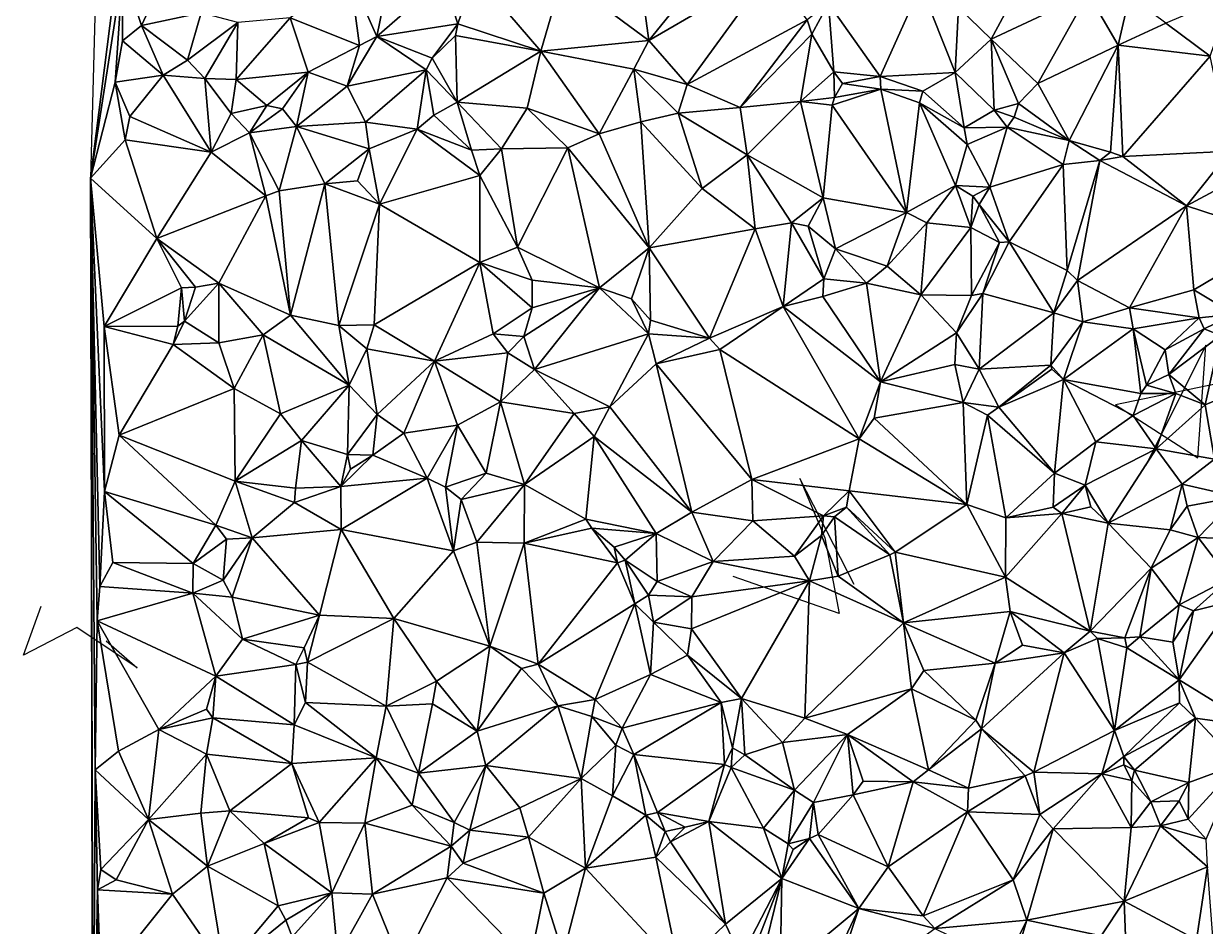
# Model space of a CAD drawing. Header units: metres. Extents: x -15.8 to 15.5, y -15 to 15.
# Drawn here: x -15.84 to -0.67, y -2.73 to 8.86 of the extents above; entities that cross this region are included whole.
import ezdxf

# ---------------------------------------------------------------- set-up
doc = ezdxf.new("R2010")
doc.units = ezdxf.units.M
doc.layers.add('CRACKS', color=1, linetype='Continuous')
doc.layers.add('STREET_MESH', color=7, linetype='Continuous')

msp = doc.modelspace()

# ---------------------------------------------------------------- linework, layer by layer
at = {"layer": 'CRACKS'}
for points in [[(-0.399, 4.256, 0.1), (-1.824, 3.961, 0.1), (-0.767, 3.283, 0.1), (-0.667, 4.731, 0.1), (-1.435, 3.184, 0.1)], [(-5.181, 1.655, 0.1), (-5.877, 3.015, 0.1), (-5.554, 2.253, 0.1), (-5.372, 1.284, 0.1), (-6.734, 1.758, 0.1)], [(-14.781, 0.934, 0.1), (-14.384, 0.587, 0.1), (-15.157, 1.104, 0.1), (-15.841, 0.75, 0.1), (-15.616, 1.377, 0.1)]]:
    msp.add_polyline3d(points, dxfattribs=at)
at = {"layer": 'STREET_MESH'}
for points in [[(-14.556, 10.249), (-14.824, 12.782), (-14.982, 6.874)], [(-14.568, 9.554), (-14.556, 10.249), (-14.982, 6.874)], [(-3.421, 8.66), (-2.605, 10.18), (-3.841, 9.065)], [(-2.177, 9.247), (-2.605, 10.18), (-3.421, 8.66)], [(-11.068, 9.869), (-11.649, 9.468), (-11.306, 8.693)], [(-10.455, 9.438), (-11.068, 9.869), (-11.306, 8.693)], [(-6.776, 9.926), (-7.897, 9.246), (-7.817, 8.641)], [(-6.251, 9.553), (-6.776, 9.926), (-7.817, 8.641)], [(-14.329, 8.834), (-13.923, 9.707), (-14.568, 9.554)], [(-14.329, 8.834), (-13.56, 8.998), (-13.923, 9.707)], [(-14.665, 8.106), (-14.568, 9.554), (-14.982, 6.874)], [(-14.665, 8.106), (-14.571, 8.638), (-14.568, 9.554)], [(-14.571, 8.638), (-14.329, 8.834), (-14.568, 9.554)], [(-12.419, 8.934), (-11.53, 8.578), (-11.649, 9.468)], [(-11.649, 9.468), (-11.53, 8.578), (-11.306, 8.693)], [(-10.269, 8.854), (-10.455, 9.438), (-11.306, 8.693)], [(-10.455, 9.438), (-10.269, 8.854), (-10.047, 9.493)], [(-10.047, 9.493), (-10.269, 8.854), (-9.2, 8.503)], [(-8.923, 9.464), (-10.047, 9.493), (-9.2, 8.503)], [(-8.923, 9.464), (-9.2, 8.503), (-7.817, 8.641)], [(-7.897, 9.246), (-8.923, 9.464), (-7.817, 8.641)], [(-7.323, 8.077), (-6.251, 9.553), (-7.817, 8.641)], [(-6.251, 9.553), (-7.323, 8.077), (-5.784, 8.906)], [(-4.322, 9.343), (-5.507, 9.118), (-4.847, 8.179)], [(-3.885, 8.231), (-4.322, 9.343), (-4.847, 8.179)], [(-4.322, 9.343), (-3.885, 8.231), (-3.841, 9.065)], [(-5.723, 8.721), (-5.507, 9.118), (-5.784, 8.906)], [(-5.507, 9.118), (-5.723, 8.721), (-5.44, 8.239)], [(-5.507, 9.118), (-5.44, 8.239), (-4.847, 8.179)], [(-2.177, 9.247), (-3.421, 8.66), (-2.82, 8.089)], [(-1.791, 8.58), (-2.177, 9.247), (-2.82, 8.089)], [(-1.647, 9.215), (-2.177, 9.247), (-1.791, 8.58)], [(-1.177, 8.863), (-1.647, 9.215), (-1.791, 8.58)], [(-0.345, 9.221), (-1.177, 8.863), (-0.61, 8.439)], [(-13.738, 8.388), (-13.56, 8.998), (-14.329, 8.834)], [(-13.092, 8.872), (-13.56, 8.998), (-13.738, 8.388)], [(-3.885, 8.231), (-3.421, 8.66), (-3.841, 9.065)], [(-14.329, 8.834), (-14.571, 8.638), (-14.049, 8.196)], [(-13.738, 8.388), (-14.329, 8.834), (-14.049, 8.196)], [(-13.515, 8.152), (-13.092, 8.872), (-13.738, 8.388)], [(-13.092, 8.872), (-13.515, 8.152), (-13.111, 8.142)], [(-12.419, 8.934), (-13.111, 8.142), (-12.188, 8.233)], [(-12.419, 8.934), (-13.092, 8.872), (-13.111, 8.142)], [(-11.53, 8.578), (-12.419, 8.934), (-12.188, 8.233)], [(-10.269, 8.854), (-11.306, 8.693), (-10.595, 8.415)], [(-10.296, 8.705), (-10.269, 8.854), (-10.595, 8.415)], [(-10.269, 8.854), (-10.296, 8.705), (-9.2, 8.503)], [(-7.323, 8.077), (-6.645, 7.78), (-5.784, 8.906)], [(-6.645, 7.78), (-5.723, 8.721), (-5.784, 8.906)], [(-1.177, 8.863), (-1.791, 8.58), (-0.61, 8.439)], [(-11.689, 8.056), (-10.674, 8.263), (-11.306, 8.693)], [(-11.53, 8.578), (-11.689, 8.056), (-11.306, 8.693)], [(-11.306, 8.693), (-10.674, 8.263), (-10.595, 8.415)], [(-10.275, 7.851), (-10.296, 8.705), (-10.595, 8.415)], [(-10.296, 8.705), (-10.275, 7.851), (-9.2, 8.503)], [(-5.723, 8.721), (-6.645, 7.78), (-5.868, 7.858)], [(-5.44, 8.239), (-5.723, 8.721), (-5.868, 7.858)], [(-3.885, 8.231), (-3.382, 7.746), (-3.421, 8.66)], [(-3.421, 8.66), (-3.071, 7.832), (-2.82, 8.089)], [(-3.382, 7.746), (-3.071, 7.832), (-3.421, 8.66)], [(-14.571, 8.638), (-14.665, 8.106), (-14.049, 8.196)], [(-11.689, 8.056), (-11.53, 8.578), (-12.188, 8.233)], [(-10.275, 7.851), (-9.379, 7.774), (-9.2, 8.503)], [(-9.379, 7.774), (-8.455, 7.442), (-9.2, 8.503)], [(-9.2, 8.503), (-8.007, 8.275), (-7.817, 8.641)], [(-8.455, 7.442), (-8.007, 8.275), (-9.2, 8.503)], [(-8.007, 8.275), (-7.323, 8.077), (-7.817, 8.641)], [(-2.419, 7.359), (-1.791, 8.58), (-2.82, 8.089)], [(-1.791, 8.58), (-2.419, 7.359), (-1.89, 7.207)], [(-1.729, 7.15), (-1.791, 8.58), (-1.89, 7.207)], [(-1.791, 8.58), (-1.729, 7.15), (-0.61, 8.439)], [(-13.515, 8.152), (-13.738, 8.388), (-14.049, 8.196)], [(-10.674, 8.263), (-10.275, 7.851), (-10.595, 8.415)], [(-0.61, 8.439), (-1.729, 7.15), (-0.355, 7.22)], [(-14.665, 8.106), (-14.476, 7.666), (-14.049, 8.196)], [(-14.476, 7.666), (-13.432, 7.209), (-14.049, 8.196)], [(-13.432, 7.209), (-13.515, 8.152), (-14.049, 8.196)], [(-13.111, 8.142), (-12.719, 7.806), (-12.188, 8.233)], [(-12.719, 7.806), (-12.519, 7.764), (-12.188, 8.233)], [(-12.519, 7.764), (-12.338, 7.536), (-12.188, 8.233)], [(-12.338, 7.536), (-11.689, 8.056), (-12.188, 8.233)], [(-11.689, 8.056), (-11.454, 7.593), (-10.674, 8.263)], [(-10.674, 8.263), (-11.454, 7.593), (-10.791, 7.505)], [(-10.575, 7.683), (-10.674, 8.263), (-10.791, 7.505)], [(-10.674, 8.263), (-10.575, 7.683), (-10.275, 7.851)], [(-8.007, 8.275), (-8.455, 7.442), (-7.917, 7.599)], [(-8.007, 8.275), (-7.44, 7.71), (-7.323, 8.077)], [(-7.44, 7.71), (-8.007, 8.275), (-7.917, 7.599)], [(-5.434, 7.91), (-5.44, 8.239), (-5.868, 7.858)], [(-5.44, 8.239), (-5.328, 8.089), (-4.847, 8.179)], [(-5.434, 7.91), (-5.328, 8.089), (-5.44, 8.239)], [(-4.296, 7.993), (-3.885, 8.231), (-4.847, 8.179)], [(-4.296, 7.993), (-3.767, 7.518), (-3.885, 8.231)], [(-3.767, 7.518), (-3.382, 7.746), (-3.885, 8.231)], [(-14.539, 7.367), (-14.665, 8.106), (-14.982, 6.874)], [(-14.539, 7.367), (-14.476, 7.666), (-14.665, 8.106)], [(-13.515, 8.152), (-13.175, 7.704), (-13.111, 8.142)], [(-13.175, 7.704), (-13.515, 8.152), (-13.432, 7.209)], [(-13.175, 7.704), (-12.719, 7.806), (-13.111, 8.142)], [(-11.454, 7.593), (-11.689, 8.056), (-12.338, 7.536)], [(-7.44, 7.71), (-6.645, 7.78), (-7.323, 8.077)], [(-5.328, 8.089), (-5.434, 7.91), (-4.839, 8.017)], [(-5.328, 8.089), (-4.839, 8.017), (-4.847, 8.179)], [(-4.839, 8.017), (-4.296, 7.993), (-4.847, 8.179)], [(-3.071, 7.832), (-2.419, 7.359), (-2.82, 8.089)], [(-5.461, 7.81), (-5.434, 7.91), (-5.868, 7.858)], [(-5.461, 7.81), (-4.508, 6.434), (-4.839, 8.017)], [(-5.434, 7.91), (-5.461, 7.81), (-4.839, 8.017)], [(-4.508, 6.434), (-4.34, 7.842), (-4.839, 8.017)], [(-4.34, 7.842), (-4.296, 7.993), (-4.839, 8.017)], [(-4.34, 7.842), (-3.767, 7.518), (-4.296, 7.993)], [(-12.719, 7.806), (-13.175, 7.704), (-12.94, 7.455)], [(-12.519, 7.764), (-12.719, 7.806), (-12.94, 7.455)], [(-12.519, 7.764), (-12.94, 7.455), (-12.338, 7.536)], [(-10.575, 7.683), (-10.09, 7.234), (-10.275, 7.851)], [(-10.09, 7.234), (-9.706, 7.251), (-10.275, 7.851)], [(-9.706, 7.251), (-9.379, 7.774), (-10.275, 7.851)], [(-9.379, 7.774), (-9.706, 7.251), (-8.857, 7.265)], [(-8.455, 7.442), (-9.379, 7.774), (-8.857, 7.265)], [(-7.44, 7.71), (-6.553, 7.173), (-6.645, 7.78)], [(-6.645, 7.78), (-6.553, 7.173), (-5.868, 7.858)], [(-6.553, 7.173), (-5.577, 6.619), (-5.868, 7.858)], [(-5.577, 6.619), (-5.461, 7.81), (-5.868, 7.858)], [(-4.508, 6.434), (-5.461, 7.81), (-5.577, 6.619)], [(-3.878, 6.781), (-4.34, 7.842), (-4.508, 6.434)], [(-3.729, 7.306), (-4.34, 7.842), (-3.878, 6.781)], [(-3.729, 7.306), (-3.767, 7.518), (-4.34, 7.842)], [(-3.382, 7.746), (-3.767, 7.518), (-3.215, 7.528)], [(-3.382, 7.746), (-3.127, 7.659), (-3.071, 7.832)], [(-3.127, 7.659), (-3.382, 7.746), (-3.215, 7.528)], [(-3.071, 7.832), (-3.127, 7.659), (-2.419, 7.359)], [(-14.476, 7.666), (-14.539, 7.367), (-13.432, 7.209)], [(-12.94, 7.455), (-13.175, 7.704), (-13.432, 7.209)], [(-11.454, 7.593), (-12.338, 7.536), (-11.406, 7.251)], [(-11.454, 7.593), (-11.406, 7.251), (-10.791, 7.505)], [(-10.09, 7.234), (-10.575, 7.683), (-10.791, 7.505)], [(-7.917, 7.599), (-8.455, 7.442), (-7.81, 5.979)], [(-7.44, 7.71), (-7.917, 7.599), (-7.132, 6.743)], [(-7.917, 7.599), (-7.81, 5.979), (-7.132, 6.743)], [(-6.553, 7.173), (-7.44, 7.71), (-7.132, 6.743)], [(-3.127, 7.659), (-3.215, 7.528), (-2.419, 7.359)], [(-12.732, 6.647), (-12.94, 7.455), (-13.432, 7.209)], [(-12.94, 7.455), (-12.559, 6.711), (-12.338, 7.536)], [(-12.732, 6.647), (-12.559, 6.711), (-12.94, 7.455)], [(-12.559, 6.711), (-11.974, 6.802), (-12.338, 7.536)], [(-12.338, 7.536), (-11.974, 6.802), (-11.406, 7.251)], [(-10.791, 7.505), (-11.406, 7.251), (-11.273, 6.538)], [(-10.791, 7.505), (-11.273, 6.538), (-9.986, 6.907)], [(-10.09, 7.234), (-10.791, 7.505), (-9.986, 6.907)], [(-8.455, 7.442), (-8.857, 7.265), (-7.81, 5.979)], [(-3.767, 7.518), (-3.729, 7.306), (-3.215, 7.528)], [(-3.729, 7.306), (-3.438, 6.756), (-3.215, 7.528)], [(-3.438, 6.756), (-2.497, 7.047), (-3.215, 7.528)], [(-3.215, 7.528), (-2.497, 7.047), (-2.419, 7.359)], [(-14.13, 6.097), (-14.539, 7.367), (-14.982, 6.874)], [(-14.539, 7.367), (-14.13, 6.097), (-13.432, 7.209)], [(-3.438, 6.756), (-3.729, 7.306), (-3.878, 6.781)], [(-2.497, 7.047), (-2.026, 7.101), (-2.419, 7.359)], [(-2.419, 7.359), (-2.026, 7.101), (-1.89, 7.207)], [(-14.13, 6.097), (-12.732, 6.647), (-13.432, 7.209)], [(-11.406, 7.251), (-11.974, 6.802), (-11.557, 6.838)], [(-11.273, 6.538), (-11.406, 7.251), (-11.557, 6.838)], [(-9.706, 7.251), (-10.09, 7.234), (-9.986, 6.907)], [(-9.502, 5.987), (-9.706, 7.251), (-9.986, 6.907)], [(-8.857, 7.265), (-9.706, 7.251), (-9.502, 5.987)], [(-8.447, 5.466), (-8.857, 7.265), (-9.502, 5.987)], [(-8.857, 7.265), (-8.447, 5.466), (-7.81, 5.979)], [(-6.45, 6.224), (-6.553, 7.173), (-7.132, 6.743)], [(-6.553, 7.173), (-6.45, 6.224), (-5.983, 6.299)], [(-6.553, 7.173), (-5.983, 6.299), (-5.577, 6.619)], [(-2.026, 7.101), (-1.729, 7.15), (-1.89, 7.207)], [(-2.026, 7.101), (-0.915, 6.518), (-1.729, 7.15)], [(-1.729, 7.15), (-0.915, 6.518), (-0.355, 7.22)], [(-0.915, 6.518), (-0.091, 6.959), (-0.355, 7.22)], [(-2.497, 7.047), (-3.438, 6.756), (-3.188, 6.056)], [(-2.445, 5.686), (-2.497, 7.047), (-3.188, 6.056)], [(-2.026, 7.101), (-2.497, 7.047), (-2.445, 5.686)], [(-2.313, 5.558), (-2.026, 7.101), (-2.445, 5.686)], [(-2.026, 7.101), (-2.313, 5.558), (-0.915, 6.518)], [(-14.924, -0.724), (-14.895, 1.191), (-14.982, 6.874)], [(-14.947, -12.589), (-14.95, -5.519), (-14.982, 6.874)], [(-14.95, -5.519), (-14.924, -0.724), (-14.982, 6.874)], [(-14.895, 1.191), (-14.863, 1.631), (-14.982, 6.874)], [(-14.803, 2.848), (-14.808, 4.97), (-14.982, 6.874)], [(-14.863, 1.631), (-14.803, 2.848), (-14.982, 6.874)], [(-14.808, 4.97), (-14.13, 6.097), (-14.982, 6.874)], [(-11.974, 6.802), (-11.273, 6.538), (-11.557, 6.838)], [(-11.273, 6.538), (-9.983, 5.79), (-9.986, 6.907)], [(-9.983, 5.79), (-9.502, 5.987), (-9.986, 6.907)], [(-0.915, 6.518), (0.318, 6.117), (-0.091, 6.959)], [(-12.559, 6.711), (-12.732, 6.647), (-12.416, 5.113)], [(-11.974, 6.802), (-12.559, 6.711), (-12.416, 5.113)], [(-11.796, 4.983), (-11.974, 6.802), (-12.416, 5.113)], [(-11.974, 6.802), (-11.796, 4.983), (-11.273, 6.538)], [(-7.81, 5.979), (-6.45, 6.224), (-7.132, 6.743)], [(-3.878, 6.781), (-4.508, 6.434), (-4.246, 6.3)], [(-3.684, 6.24), (-3.878, 6.781), (-4.246, 6.3)], [(-3.655, 6.642), (-3.878, 6.781), (-3.684, 6.24)], [(-3.655, 6.642), (-3.438, 6.756), (-3.878, 6.781)], [(-3.438, 6.756), (-3.655, 6.642), (-3.573, 6.537)], [(-3.188, 6.056), (-3.438, 6.756), (-3.573, 6.537)], [(-13.337, 5.524), (-12.732, 6.647), (-14.13, 6.097)], [(-12.732, 6.647), (-13.337, 5.524), (-12.416, 5.113)], [(-11.273, 6.538), (-11.796, 4.983), (-11.343, 4.989)], [(-9.983, 5.79), (-11.273, 6.538), (-11.343, 4.989)], [(-5.983, 6.299), (-5.769, 6.256), (-5.577, 6.619)], [(-5.769, 6.256), (-5.42, 5.966), (-5.577, 6.619)], [(-5.42, 5.966), (-4.508, 6.434), (-5.577, 6.619)], [(-3.655, 6.642), (-3.684, 6.24), (-3.573, 6.537)], [(-3.684, 6.24), (-3.315, 6.049), (-3.573, 6.537)], [(-3.315, 6.049), (-3.188, 6.056), (-3.573, 6.537)], [(-4.508, 6.434), (-5.42, 5.966), (-4.755, 5.744)], [(-4.246, 6.3), (-4.508, 6.434), (-4.755, 5.744)], [(-0.915, 6.518), (-2.313, 5.558), (-1.644, 5.21)], [(-0.819, 5.438), (-0.915, 6.518), (-1.644, 5.21)], [(-0.915, 6.518), (-0.819, 5.438), (0.318, 6.117)], [(-7.035, 4.821), (-6.45, 6.224), (-7.81, 5.979)], [(-6.45, 6.224), (-7.035, 4.821), (-6.092, 5.227)], [(-5.983, 6.299), (-6.45, 6.224), (-6.092, 5.227)], [(-5.568, 5.579), (-5.983, 6.299), (-6.092, 5.227)], [(-5.568, 5.579), (-5.769, 6.256), (-5.983, 6.299)], [(-5.42, 5.966), (-5.769, 6.256), (-5.568, 5.579)], [(-4.323, 5.375), (-4.246, 6.3), (-4.755, 5.744)], [(-4.323, 5.375), (-3.684, 6.24), (-4.246, 6.3)], [(-3.684, 6.24), (-4.323, 5.375), (-3.673, 5.368)], [(-3.315, 6.049), (-3.684, 6.24), (-3.673, 5.368)], [(-13.813, 5.466), (-14.13, 6.097), (-14.808, 4.97)], [(-14.13, 6.097), (-13.813, 5.466), (-13.635, 5.475)], [(-13.337, 5.524), (-14.13, 6.097), (-13.635, 5.475)], [(0.318, 6.117), (-0.819, 5.438), (-0.299, 5.125)], [(-9.983, 5.79), (-9.314, 5.563), (-9.502, 5.987)], [(-9.314, 5.563), (-8.447, 5.466), (-9.502, 5.987)], [(-8.447, 5.466), (-8.039, 5.324), (-7.81, 5.979)], [(-7.81, 5.979), (-8.039, 5.324), (-7.795, 5.051)], [(-7.035, 4.821), (-7.81, 5.979), (-7.795, 5.051)], [(-5.42, 5.966), (-5.568, 5.579), (-5.023, 5.526)], [(-5.42, 5.966), (-5.023, 5.526), (-4.755, 5.744)], [(-3.526, 5.391), (-3.315, 6.049), (-3.673, 5.368)], [(-3.188, 6.056), (-3.526, 5.391), (-2.615, 5.144)], [(-3.315, 6.049), (-3.526, 5.391), (-3.188, 6.056)], [(-2.445, 5.686), (-3.188, 6.056), (-2.615, 5.144)], [(-10.566, 4.523), (-9.983, 5.79), (-11.343, 4.989)], [(-9.812, 4.875), (-9.983, 5.79), (-10.566, 4.523)], [(-9.983, 5.79), (-9.812, 4.875), (-9.315, 5.21)], [(-9.314, 5.563), (-9.983, 5.79), (-9.315, 5.21)], [(-5.023, 5.526), (-4.323, 5.375), (-4.755, 5.744)], [(-2.313, 5.558), (-2.445, 5.686), (-2.615, 5.144)], [(-13.863, 4.975), (-13.813, 5.466), (-14.808, 4.97)], [(-13.813, 5.466), (-13.863, 4.975), (-13.775, 5.038)], [(-13.635, 5.475), (-13.813, 5.466), (-13.775, 5.038)], [(-13.337, 5.524), (-13.775, 5.038), (-13.337, 4.761)], [(-13.337, 5.524), (-13.635, 5.475), (-13.775, 5.038)], [(-13.337, 5.524), (-12.766, 4.862), (-12.416, 5.113)], [(-12.766, 4.862), (-13.337, 5.524), (-13.337, 4.761)], [(-9.418, 4.841), (-8.447, 5.466), (-9.315, 5.21)], [(-8.447, 5.466), (-9.418, 4.841), (-9.285, 4.416)], [(-8.447, 5.466), (-9.314, 5.563), (-9.315, 5.21)], [(-7.818, 4.873), (-8.447, 5.466), (-9.285, 4.416)], [(-8.039, 5.324), (-8.447, 5.466), (-7.818, 4.873)], [(-5.568, 5.579), (-6.092, 5.227), (-5.581, 5.354)], [(-5.023, 5.526), (-5.568, 5.579), (-5.581, 5.354)], [(-4.84, 4.258), (-5.023, 5.526), (-5.581, 5.354)], [(-4.323, 5.375), (-5.023, 5.526), (-4.84, 4.258)], [(-2.244, 5.028), (-2.313, 5.558), (-2.615, 5.144)], [(-2.313, 5.558), (-2.244, 5.028), (-1.644, 5.21)], [(-8.039, 5.324), (-7.818, 4.873), (-7.795, 5.051)], [(-6.092, 5.227), (-4.84, 4.258), (-5.581, 5.354)], [(-3.865, 4.887), (-4.323, 5.375), (-4.84, 4.258)], [(-4.323, 5.375), (-3.865, 4.887), (-3.673, 5.368)], [(-3.865, 4.887), (-3.526, 5.391), (-3.673, 5.368)], [(-3.575, 4.422), (-3.526, 5.391), (-3.865, 4.887)], [(-3.526, 5.391), (-3.575, 4.422), (-2.615, 5.144)], [(-0.749, 5.079), (-0.819, 5.438), (-1.644, 5.21)], [(-0.819, 5.438), (-0.749, 5.079), (-0.299, 5.125)], [(-9.812, 4.875), (-9.418, 4.841), (-9.315, 5.21)], [(-6.092, 5.227), (-7.035, 4.821), (-6.903, 4.673)], [(-5.116, 3.525), (-6.092, 5.227), (-6.903, 4.673)], [(-6.092, 5.227), (-5.116, 3.525), (-4.84, 4.258)], [(-2.244, 5.028), (-1.599, 4.939), (-1.644, 5.21)], [(-1.599, 4.939), (-0.749, 5.079), (-1.644, 5.21)], [(-13.337, 4.761), (-13.775, 5.038), (-13.923, 4.736)], [(-13.775, 5.038), (-13.863, 4.975), (-13.923, 4.736)], [(-12.766, 4.862), (-11.663, 4.217), (-12.416, 5.113)], [(-11.663, 4.217), (-11.796, 4.983), (-12.416, 5.113)], [(-7.818, 4.873), (-7.035, 4.821), (-7.795, 5.051)], [(-3.575, 4.422), (-2.656, 4.474), (-2.615, 5.144)], [(-2.656, 4.474), (-2.244, 5.028), (-2.615, 5.144)], [(-2.244, 5.028), (-2.656, 4.474), (-2.493, 4.29)], [(-2.244, 5.028), (-2.493, 4.29), (-1.599, 4.939)], [(-1.188, 4.669), (-0.749, 5.079), (-1.599, 4.939)], [(-0.749, 5.079), (-1.188, 4.669), (-0.685, 4.939)], [(-0.749, 5.079), (-0.685, 4.939), (-0.299, 5.125)], [(-0.685, 4.939), (-0.478, 4.853), (-0.299, 5.125)], [(-13.923, 4.736), (-13.863, 4.975), (-14.808, 4.97)], [(-13.923, 4.736), (-14.808, 4.97), (-14.614, 3.575)], [(-14.808, 4.97), (-14.803, 2.848), (-14.614, 3.575)], [(-12.766, 4.862), (-13.337, 4.761), (-13.137, 4.172)], [(-12.543, 3.846), (-12.766, 4.862), (-13.137, 4.172)], [(-11.663, 4.217), (-12.766, 4.862), (-12.543, 3.846)], [(-11.796, 4.983), (-11.436, 4.681), (-11.343, 4.989)], [(-11.796, 4.983), (-11.663, 4.217), (-11.436, 4.681)], [(-11.436, 4.681), (-10.566, 4.523), (-11.343, 4.989)], [(-9.625, 4.631), (-9.812, 4.875), (-10.566, 4.523)], [(-9.625, 4.631), (-9.418, 4.841), (-9.812, 4.875)], [(-8.318, 3.939), (-7.818, 4.873), (-9.285, 4.416)], [(-8.318, 3.939), (-7.723, 4.49), (-7.818, 4.873)], [(-7.723, 4.49), (-7.035, 4.821), (-7.818, 4.873)], [(-3.886, 4.479), (-3.865, 4.887), (-4.84, 4.258)], [(-3.886, 4.479), (-3.575, 4.422), (-3.865, 4.887)], [(-2.493, 4.29), (-1.5, 4.108), (-1.599, 4.939)], [(-1.428, 4.214), (-1.188, 4.669), (-1.599, 4.939)], [(-1.5, 4.108), (-1.428, 4.214), (-1.599, 4.939)], [(-0.685, 4.939), (-1.188, 4.669), (-1.141, 4.353)], [(-0.478, 4.853), (-0.685, 4.939), (-1.141, 4.353)], [(-13.923, 4.736), (-14.614, 3.575), (-13.137, 4.172)], [(-13.337, 4.761), (-13.923, 4.736), (-13.137, 4.172)], [(-9.418, 4.841), (-9.625, 4.631), (-9.285, 4.416)], [(-7.035, 4.821), (-7.723, 4.49), (-6.903, 4.673)], [(-0.478, 4.853), (-1.141, 4.353), (-0.673, 3.962)], [(-0.065, 4.221), (-0.478, 4.853), (-0.673, 3.962)], [(-11.436, 4.681), (-11.663, 4.217), (-11.303, 3.84)], [(-11.436, 4.681), (-11.303, 3.84), (-10.566, 4.523)], [(-9.72, 4.001), (-9.625, 4.631), (-10.566, 4.523)], [(-9.625, 4.631), (-9.72, 4.001), (-9.285, 4.416)], [(-7.723, 4.49), (-6.494, 3.003), (-6.903, 4.673)], [(-6.494, 3.003), (-5.116, 3.525), (-6.903, 4.673)], [(-1.188, 4.669), (-1.428, 4.214), (-1.141, 4.353)], [(-11.303, 3.84), (-10.96, 3.597), (-10.566, 4.523)], [(-10.566, 4.523), (-10.96, 3.597), (-10.27, 3.701)], [(-9.72, 4.001), (-10.566, 4.523), (-10.27, 3.701)], [(-9.72, 4.001), (-8.774, 3.851), (-9.285, 4.416)], [(-8.774, 3.851), (-8.318, 3.939), (-9.285, 4.416)], [(-7.264, 2.583), (-7.723, 4.49), (-8.318, 3.939)], [(-7.264, 2.583), (-6.494, 3.003), (-7.723, 4.49)], [(-3.781, 3.991), (-3.886, 4.479), (-4.84, 4.258)], [(-3.575, 4.422), (-3.886, 4.479), (-3.781, 3.991)], [(-3.324, 3.934), (-3.575, 4.422), (-3.781, 3.991)], [(-2.656, 4.474), (-3.575, 4.422), (-3.324, 3.934)], [(-2.656, 4.474), (-3.324, 3.934), (-2.644, 4.419)], [(-3.324, 3.934), (-2.493, 4.29), (-2.644, 4.419)], [(-2.493, 4.29), (-2.656, 4.474), (-2.644, 4.419)], [(-4.84, 4.258), (-5.116, 3.525), (-4.921, 3.791)], [(-3.781, 3.991), (-4.84, 4.258), (-4.921, 3.791)], [(-2.493, 4.29), (-3.324, 3.934), (-2.606, 3.085)], [(-2.077, 3.489), (-2.493, 4.29), (-2.606, 3.085)], [(-2.077, 3.489), (-1.598, 3.824), (-2.493, 4.29)], [(-1.598, 3.824), (-1.5, 4.108), (-2.493, 4.29)], [(-1.428, 4.214), (-1.052, 4.11), (-1.141, 4.353)], [(-1.141, 4.353), (-1.052, 4.11), (-0.673, 3.962)], [(-14.614, 3.575), (-13.124, 2.981), (-13.137, 4.172)], [(-13.124, 2.981), (-12.543, 3.846), (-13.137, 4.172)], [(-12.272, 3.504), (-11.663, 4.217), (-12.543, 3.846)], [(-12.272, 3.504), (-11.685, 3.327), (-11.663, 4.217)], [(-11.663, 4.217), (-11.685, 3.327), (-11.303, 3.84)], [(-1.5, 4.108), (-1.598, 3.824), (-1.052, 4.11)], [(-1.598, 3.824), (-1.302, 3.399), (-1.052, 4.11)], [(-1.428, 4.214), (-1.5, 4.108), (-1.052, 4.11)], [(-1.052, 4.11), (-1.302, 3.399), (-0.673, 3.962)], [(-0.554, 3.265), (-0.065, 4.221), (-0.673, 3.962)], [(-9.902, 3.085), (-9.72, 4.001), (-10.27, 3.701)], [(-9.72, 4.001), (-9.902, 3.085), (-9.41, 2.939)], [(-8.774, 3.851), (-9.72, 4.001), (-9.41, 2.939)], [(-3.733, 2.683), (-3.781, 3.991), (-4.921, 3.791)], [(-3.469, 3.83), (-3.781, 3.991), (-3.733, 2.683)], [(-3.469, 3.83), (-3.324, 3.934), (-3.781, 3.991)], [(-1.302, 3.399), (-0.554, 3.265), (-0.673, 3.962)], [(-12.272, 3.504), (-12.543, 3.846), (-13.124, 2.981)], [(-11.685, 3.327), (-11.36, 3.316), (-11.303, 3.84)], [(-11.36, 3.316), (-10.96, 3.597), (-11.303, 3.84)], [(-8.516, 3.554), (-8.774, 3.851), (-9.41, 2.939)], [(-8.774, 3.851), (-8.516, 3.554), (-8.318, 3.939)], [(-8.516, 3.554), (-7.264, 2.583), (-8.318, 3.939)], [(-3.233, 2.512), (-3.469, 3.83), (-3.733, 2.683)], [(-3.324, 3.934), (-3.469, 3.83), (-2.606, 3.085)], [(-3.469, 3.83), (-3.233, 2.512), (-2.606, 3.085)], [(-1.302, 3.399), (-1.598, 3.824), (-2.077, 3.489)], [(-10.96, 3.597), (-10.659, 3.019), (-10.27, 3.701)], [(-10.659, 3.019), (-10.427, 2.905), (-10.27, 3.701)], [(-10.427, 2.905), (-9.902, 3.085), (-10.27, 3.701)], [(-5.116, 3.525), (-3.733, 2.683), (-4.921, 3.791)], [(-14.803, 2.848), (-13.375, 2.419), (-14.614, 3.575)], [(-13.375, 2.419), (-13.124, 2.981), (-14.614, 3.575)], [(-12.349, 2.894), (-12.272, 3.504), (-13.124, 2.981)], [(-11.769, 2.914), (-12.272, 3.504), (-12.349, 2.894)], [(-11.685, 3.327), (-12.272, 3.504), (-11.769, 2.914)], [(-11.36, 3.316), (-10.659, 3.019), (-10.96, 3.597)], [(-8.516, 3.554), (-9.41, 2.939), (-8.624, 2.496)], [(-7.72, 2.31), (-8.516, 3.554), (-8.624, 2.496)], [(-7.72, 2.31), (-7.264, 2.583), (-8.516, 3.554)], [(-5.116, 3.525), (-6.494, 3.003), (-5.243, 2.857)], [(-3.733, 2.683), (-5.116, 3.525), (-5.243, 2.857)], [(-2.213, 2.933), (-2.077, 3.489), (-2.606, 3.085)], [(-2.213, 2.933), (-1.302, 3.399), (-2.077, 3.489)], [(-1.302, 3.399), (-2.213, 2.933), (-1.917, 2.441)], [(-0.969, 2.945), (-1.302, 3.399), (-1.917, 2.441)], [(-0.554, 3.265), (-1.302, 3.399), (-0.969, 2.945)], [(-11.685, 3.327), (-11.769, 2.914), (-11.646, 3.137)], [(-11.36, 3.316), (-11.769, 2.914), (-10.659, 3.019)], [(-11.769, 2.914), (-11.36, 3.316), (-11.646, 3.137)], [(-11.36, 3.316), (-11.685, 3.327), (-11.646, 3.137)], [(-0.554, 3.265), (-0.969, 2.945), (-0.258, 2.78)], [(-9.902, 3.085), (-10.427, 2.905), (-10.224, 2.746)], [(-9.41, 2.939), (-9.902, 3.085), (-10.224, 2.746)], [(-3.233, 2.512), (-2.625, 2.647), (-2.606, 3.085)], [(-2.625, 2.647), (-2.213, 2.933), (-2.606, 3.085)], [(-13.375, 2.419), (-12.908, 2.254), (-13.124, 2.981)], [(-12.349, 2.894), (-13.124, 2.981), (-12.363, 2.71)], [(-13.124, 2.981), (-12.908, 2.254), (-12.363, 2.71)], [(-11.766, 2.361), (-11.769, 2.914), (-12.363, 2.71)], [(-11.769, 2.914), (-12.349, 2.894), (-12.363, 2.71)], [(-10.659, 3.019), (-11.769, 2.914), (-11.766, 2.361)], [(-10.323, 2.086), (-10.659, 3.019), (-11.766, 2.361)], [(-10.323, 2.086), (-10.427, 2.905), (-10.659, 3.019)], [(-10.427, 2.905), (-10.323, 2.086), (-10.224, 2.746)], [(-10.025, 2.201), (-9.41, 2.939), (-10.224, 2.746)], [(-10.025, 2.201), (-9.414, 2.188), (-9.41, 2.939)], [(-9.41, 2.939), (-9.414, 2.188), (-8.624, 2.496)], [(-6.494, 3.003), (-7.264, 2.583), (-6.481, 2.473)], [(-5.573, 2.536), (-6.494, 3.003), (-6.481, 2.473)], [(-6.494, 3.003), (-5.573, 2.536), (-5.243, 2.857)], [(-2.512, 2.569), (-2.213, 2.933), (-2.625, 2.647)], [(-2.213, 2.933), (-2.512, 2.569), (-2.141, 2.652)], [(-2.213, 2.933), (-2.141, 2.652), (-1.917, 2.441)], [(-1.122, 2.359), (-0.969, 2.945), (-1.917, 2.441)], [(-0.905, 2.66), (-0.969, 2.945), (-1.122, 2.359)], [(-0.969, 2.945), (-0.905, 2.66), (-0.258, 2.78)], [(-14.803, 2.848), (-14.863, 1.631), (-14.694, 1.937)], [(-14.803, 2.848), (-14.694, 1.937), (-13.664, 1.926)], [(-13.375, 2.419), (-14.803, 2.848), (-13.664, 1.926)], [(-10.323, 2.086), (-10.025, 2.201), (-10.224, 2.746)], [(-5.573, 2.536), (-5.28, 2.647), (-5.243, 2.857)], [(-5.243, 2.857), (-5.28, 2.647), (-4.654, 2.072)], [(-3.733, 2.683), (-5.243, 2.857), (-4.654, 2.072)], [(-0.905, 2.66), (-0.762, 2.259), (-0.258, 2.78)], [(-0.762, 2.259), (0.216, 2.22), (-0.258, 2.78)], [(-12.908, 2.254), (-11.766, 2.361), (-12.363, 2.71)], [(-7.72, 2.31), (-6.989, 1.949), (-7.264, 2.583)], [(-7.264, 2.583), (-6.989, 1.949), (-6.481, 2.473)], [(-5.573, 2.536), (-5.431, 2.525), (-5.28, 2.647)], [(-5.28, 2.647), (-5.431, 2.525), (-4.721, 2.036)], [(-5.28, 2.647), (-4.721, 2.036), (-4.654, 2.072)], [(-3.238, 1.749), (-3.733, 2.683), (-4.654, 2.072)], [(-3.238, 1.749), (-3.233, 2.512), (-3.733, 2.683)], [(-2.512, 2.569), (-2.625, 2.647), (-3.233, 2.512)], [(-2.141, 2.652), (-2.512, 2.569), (-1.917, 2.441)], [(-0.762, 2.259), (-0.905, 2.66), (-1.122, 2.359)], [(-9.414, 2.188), (-8.546, 2.377), (-8.624, 2.496)], [(-8.546, 2.377), (-7.72, 2.31), (-8.624, 2.496)], [(-6.989, 1.949), (-5.947, 2.021), (-6.481, 2.473)], [(-5.947, 2.021), (-5.573, 2.536), (-6.481, 2.473)], [(-5.573, 2.536), (-5.947, 2.021), (-5.599, 2.286)], [(-5.431, 2.525), (-5.573, 2.536), (-5.599, 2.286)], [(-5.383, 1.764), (-5.431, 2.525), (-5.599, 2.286)], [(-5.431, 2.525), (-5.383, 1.764), (-4.721, 2.036)], [(-2.148, 1.057), (-2.512, 2.569), (-3.238, 1.749)], [(-2.512, 2.569), (-3.233, 2.512), (-3.238, 1.749)], [(-2.512, 2.569), (-2.148, 1.057), (-1.917, 2.441)], [(-2.148, 1.057), (-1.366, 1.864), (-1.917, 2.441)], [(-1.366, 1.864), (-1.122, 2.359), (-1.917, 2.441)], [(-13.237, 2.237), (-13.375, 2.419), (-13.664, 1.926)], [(-12.908, 2.254), (-13.375, 2.419), (-13.237, 2.237)], [(-11.766, 2.361), (-12.908, 2.254), (-12.042, 1.262)], [(-11.766, 2.361), (-12.042, 1.262), (-11.087, 1.217)], [(-10.323, 2.086), (-11.766, 2.361), (-11.087, 1.217)], [(-8.217, 1.933), (-8.546, 2.377), (-9.414, 2.188)], [(-8.259, 2.135), (-8.546, 2.377), (-8.217, 1.933)], [(-8.259, 2.135), (-7.72, 2.31), (-8.546, 2.377)], [(-8.118, 1.966), (-7.72, 2.31), (-8.259, 2.135)], [(-8.118, 1.966), (-7.71, 1.693), (-7.72, 2.31)], [(-7.72, 2.31), (-7.71, 1.693), (-6.989, 1.949)], [(-5.947, 2.021), (-5.754, 1.704), (-5.599, 2.286)], [(-5.754, 1.704), (-5.383, 1.764), (-5.599, 2.286)], [(-1.366, 1.864), (-0.762, 2.259), (-1.122, 2.359)], [(-13.278, 1.711), (-13.237, 2.237), (-13.664, 1.926)], [(-12.908, 2.254), (-13.237, 2.237), (-13.278, 1.711)], [(-13.166, 1.492), (-12.908, 2.254), (-13.278, 1.711)], [(-12.908, 2.254), (-13.166, 1.492), (-12.042, 1.262)], [(-10.025, 2.201), (-10.323, 2.086), (-9.858, 0.863)], [(-9.414, 2.188), (-10.025, 2.201), (-9.858, 0.863)], [(-9.235, 0.632), (-9.414, 2.188), (-9.858, 0.863)], [(-9.235, 0.632), (-8.217, 1.933), (-9.414, 2.188)], [(-8.118, 1.966), (-8.259, 2.135), (-8.217, 1.933)], [(-1.366, 1.864), (-1.006, 1.394), (-0.762, 2.259)], [(-0.762, 2.259), (-1.006, 1.394), (-0.361, 1.734)], [(0.216, 2.22), (-0.762, 2.259), (-0.361, 1.734)], [(-9.858, 0.863), (-10.323, 2.086), (-11.087, 1.217)], [(-5.947, 2.021), (-6.989, 1.949), (-5.754, 1.704)], [(-4.721, 2.036), (-5.383, 1.764), (-4.546, 1.165)], [(-4.721, 2.036), (-4.546, 1.165), (-4.654, 2.072)], [(-4.546, 1.165), (-3.238, 1.749), (-4.654, 2.072)], [(-14.863, 1.631), (-13.669, 1.545), (-14.694, 1.937)], [(-14.694, 1.937), (-13.669, 1.545), (-13.664, 1.926)], [(-13.669, 1.545), (-13.278, 1.711), (-13.664, 1.926)], [(-8.217, 1.933), (-9.235, 0.632), (-7.997, 1.407)], [(-8.118, 1.966), (-8.217, 1.933), (-7.997, 1.407)], [(-7.821, 1.519), (-8.118, 1.966), (-7.997, 1.407)], [(-7.71, 1.693), (-8.118, 1.966), (-7.821, 1.519)], [(-6.989, 1.949), (-7.71, 1.693), (-7.264, 1.498)], [(-5.754, 1.704), (-6.989, 1.949), (-7.264, 1.498)], [(-1.366, 1.864), (-2.148, 1.057), (-1.706, 0.972)], [(-1.514, 0.982), (-1.366, 1.864), (-1.706, 0.972)], [(-1.514, 0.982), (-1.006, 1.394), (-1.366, 1.864)], [(-13.669, 1.545), (-13.166, 1.492), (-13.278, 1.711)], [(-7.71, 1.693), (-7.821, 1.519), (-7.264, 1.498)], [(-7.267, 1.085), (-5.754, 1.704), (-7.264, 1.498)], [(-5.754, 1.704), (-7.267, 1.085), (-6.627, 0.192)], [(-5.811, -0.061), (-5.754, 1.704), (-6.627, 0.192)], [(-5.754, 1.704), (-5.811, -0.061), (-4.546, 1.165)], [(-5.383, 1.764), (-5.754, 1.704), (-4.546, 1.165)], [(-4.546, 1.165), (-3.176, 1.308), (-3.238, 1.749)], [(-3.176, 1.308), (-2.148, 1.057), (-3.238, 1.749)], [(-1.006, 1.394), (-0.823, 1.318), (-0.361, 1.734)], [(-0.823, 1.318), (-0.288, 1.449), (-0.361, 1.734)], [(-13.669, 1.545), (-14.863, 1.631), (-14.895, 1.191)], [(-13.374, 0.48), (-13.669, 1.545), (-14.895, 1.191)], [(-13.669, 1.545), (-13.374, 0.48), (-13.032, 0.955)], [(-13.166, 1.492), (-13.669, 1.545), (-13.032, 0.955)], [(-7.755, 1.17), (-7.821, 1.519), (-7.997, 1.407)], [(-7.264, 1.498), (-7.821, 1.519), (-7.755, 1.17)], [(-12.042, 1.262), (-13.166, 1.492), (-13.032, 0.955)], [(-9.235, 0.632), (-8.503, 0.177), (-7.997, 1.407)], [(-8.503, 0.177), (-7.792, 0.499), (-7.997, 1.407)], [(-7.792, 0.499), (-7.755, 1.17), (-7.997, 1.407)], [(-7.267, 1.085), (-7.264, 1.498), (-7.755, 1.17)], [(-1.006, 1.394), (-1.514, 0.982), (-1.088, 0.915)], [(-1.006, 1.394), (-1.088, 0.915), (-0.823, 1.318)], [(-0.288, 1.449), (-1.007, 0.432), (-0.035, -0.17)], [(-1.007, 0.432), (-0.288, 1.449), (-0.823, 1.318)], [(-12.241, 0.84), (-12.042, 1.262), (-13.032, 0.955)], [(-12.241, 0.84), (-12.198, 0.657), (-12.042, 1.262)], [(-12.042, 1.262), (-12.198, 0.657), (-11.087, 1.217)], [(-12.198, 0.657), (-11.188, 0.092), (-11.087, 1.217)], [(-11.188, 0.092), (-10.541, 0.416), (-11.087, 1.217)], [(-10.541, 0.416), (-9.858, 0.863), (-11.087, 1.217)], [(-3.176, 1.308), (-4.546, 1.165), (-3.369, 0.644)], [(-3.018, 0.877), (-3.176, 1.308), (-3.369, 0.644)], [(-3.176, 1.308), (-3.018, 0.877), (-2.485, 0.778)], [(-2.148, 1.057), (-3.176, 1.308), (-2.485, 0.778)], [(-1.088, 0.915), (-1.007, 0.432), (-0.823, 1.318)], [(-14.924, -0.724), (-14.625, -0.485), (-14.895, 1.191)], [(-14.104, -0.206), (-13.374, 0.48), (-14.895, 1.191)], [(-14.625, -0.485), (-14.104, -0.206), (-14.895, 1.191)], [(-7.755, 1.17), (-7.792, 0.499), (-7.319, 0.748)], [(-7.267, 1.085), (-7.755, 1.17), (-7.319, 0.748)], [(-7.267, 1.085), (-7.319, 0.748), (-6.627, 0.192)], [(-4.546, 1.165), (-5.811, -0.061), (-4.444, 0.315)], [(-4.286, 0.551), (-4.546, 1.165), (-4.444, 0.315)], [(-4.546, 1.165), (-4.286, 0.551), (-3.369, 0.644)], [(-13.374, 0.48), (-12.346, 0.626), (-13.032, 0.955)], [(-12.346, 0.626), (-12.241, 0.84), (-13.032, 0.955)], [(-2.058, 0.961), (-2.148, 1.057), (-2.485, 0.778)], [(-2.058, 0.961), (-2.485, 0.778), (-1.836, -0.219)], [(-2.148, 1.057), (-2.058, 0.961), (-1.706, 0.972)], [(-2.058, 0.961), (-1.68, 0.842), (-1.706, 0.972)], [(-1.68, 0.842), (-2.058, 0.961), (-1.836, -0.219)], [(-1.68, 0.842), (-1.514, 0.982), (-1.706, 0.972)], [(-1.514, 0.982), (-1.68, 0.842), (-1.007, 0.432)], [(-1.088, 0.915), (-1.514, 0.982), (-1.007, 0.432)], [(-12.198, 0.657), (-12.241, 0.84), (-12.346, 0.626)], [(-10.018, -0.23), (-9.858, 0.863), (-10.541, 0.416)], [(-9.858, 0.863), (-10.018, -0.23), (-9.45, 0.578)], [(-9.235, 0.632), (-9.858, 0.863), (-9.45, 0.578)], [(-2.485, 0.778), (-3.369, 0.644), (-3.546, -0.198)], [(-2.875, -0.754), (-2.485, 0.778), (-3.546, -0.198)], [(-2.485, 0.778), (-3.018, 0.877), (-3.369, 0.644)], [(-2.485, 0.778), (-2.875, -0.754), (-1.836, -0.219)], [(-1.007, 0.432), (-1.68, 0.842), (-1.836, -0.219)], [(-12.346, 0.626), (-13.374, 0.48), (-12.37, -0.147)], [(-12.224, 0.138), (-12.346, 0.626), (-12.37, -0.147)], [(-12.224, 0.138), (-12.198, 0.657), (-12.346, 0.626)], [(-12.198, 0.657), (-12.224, 0.138), (-11.188, 0.092)], [(-8.985, 0.096), (-9.235, 0.632), (-9.45, 0.578)], [(-8.503, 0.177), (-9.235, 0.632), (-8.985, 0.096)], [(-7.792, 0.499), (-6.885, 0.142), (-7.319, 0.748)], [(-7.319, 0.748), (-6.885, 0.142), (-6.627, 0.192)], [(-4.286, 0.551), (-3.617, -0.088), (-3.369, 0.644)], [(-3.369, 0.644), (-3.617, -0.088), (-3.546, -0.198)], [(-13.495, 0.054), (-13.374, 0.48), (-14.104, -0.206)], [(-13.495, 0.054), (-13.414, -0.056), (-13.374, 0.48)], [(-13.374, 0.48), (-13.414, -0.056), (-12.37, -0.147)], [(-10.018, -0.23), (-8.985, 0.096), (-9.45, 0.578)], [(-8.503, 0.177), (-8.157, -0.189), (-7.792, 0.499)], [(-7.792, 0.499), (-8.157, -0.189), (-6.885, 0.142)], [(-3.617, -0.088), (-4.286, 0.551), (-4.444, 0.315)], [(-11.188, 0.092), (-10.593, 0.121), (-10.541, 0.416)], [(-10.593, 0.121), (-10.018, -0.23), (-10.541, 0.416)], [(-5.811, -0.061), (-5.267, -0.269), (-4.444, 0.315)], [(-5.267, -0.269), (-4.225, -0.723), (-4.444, 0.315)], [(-4.225, -0.723), (-3.617, -0.088), (-4.444, 0.315)], [(-1.005, 0.137), (-1.007, 0.432), (-1.836, -0.219)], [(-1.007, 0.432), (-0.8, -0.06), (-0.035, -0.17)], [(-1.007, 0.432), (-1.005, 0.137), (-0.8, -0.06)], [(-8.547, -0.041), (-8.503, 0.177), (-8.985, 0.096)], [(-8.157, -0.189), (-8.503, 0.177), (-8.547, -0.041)], [(-6.885, 0.142), (-6.742, -0.44), (-6.627, 0.192)], [(-6.742, -0.44), (-6.582, -0.53), (-6.627, 0.192)], [(-6.101, -0.374), (-5.811, -0.061), (-6.627, 0.192)], [(-6.582, -0.53), (-6.101, -0.374), (-6.627, 0.192)], [(-13.414, -0.056), (-13.495, 0.054), (-14.104, -0.206)], [(-11.314, -0.57), (-12.224, 0.138), (-12.37, -0.147)], [(-12.224, 0.138), (-11.314, -0.57), (-11.188, 0.092)], [(-11.314, -0.57), (-10.771, -0.769), (-11.188, 0.092)], [(-10.771, -0.769), (-10.593, 0.121), (-11.188, 0.092)], [(-10.018, -0.23), (-10.593, 0.121), (-10.771, -0.769)], [(-10.018, -0.23), (-9.907, -0.669), (-8.985, 0.096)], [(-8.985, 0.096), (-9.907, -0.669), (-8.686, -0.838)], [(-8.547, -0.041), (-8.985, 0.096), (-8.686, -0.838)], [(-6.885, 0.142), (-8.157, -0.189), (-8.009, -0.526)], [(-6.885, 0.142), (-8.009, -0.526), (-6.844, -0.654)], [(-6.742, -0.44), (-6.885, 0.142), (-6.844, -0.654)], [(-1.717, -0.554), (-1.005, 0.137), (-1.836, -0.219)], [(-1.005, 0.137), (-1.717, -0.554), (-0.8, -0.06)], [(-13.492, -0.522), (-13.414, -0.056), (-14.104, -0.206)], [(-12.399, -0.642), (-13.414, -0.056), (-13.492, -0.522)], [(-13.414, -0.056), (-12.399, -0.642), (-12.37, -0.147)], [(-12.399, -0.642), (-11.314, -0.57), (-12.37, -0.147)], [(-8.237, -0.406), (-8.547, -0.041), (-8.686, -0.838)], [(-8.157, -0.189), (-8.547, -0.041), (-8.237, -0.406)], [(-5.267, -0.269), (-5.811, -0.061), (-6.101, -0.374)], [(-3.617, -0.088), (-4.225, -0.723), (-3.546, -0.198)], [(-1.717, -0.554), (-1.579, -0.729), (-0.8, -0.06)], [(-1.579, -0.729), (-0.884, -0.886), (-0.8, -0.06)], [(-0.884, -0.886), (-0.245, -0.653), (-0.8, -0.06)], [(-0.8, -0.06), (-0.245, -0.653), (-0.035, -0.17)], [(-14.625, -0.485), (-14.238, -1.362), (-14.104, -0.206)], [(-14.238, -1.362), (-13.492, -0.522), (-14.104, -0.206)], [(-9.907, -0.669), (-10.018, -0.23), (-10.771, -0.769)], [(-8.009, -0.526), (-8.157, -0.189), (-8.237, -0.406)], [(-5.946, -0.984), (-5.267, -0.269), (-6.101, -0.374)], [(-5.267, -0.269), (-5.946, -0.984), (-5.703, -1.145)], [(-5.194, -1.047), (-5.267, -0.269), (-5.703, -1.145)], [(-5.063, -0.872), (-5.267, -0.269), (-5.194, -1.047)], [(-5.267, -0.269), (-5.063, -0.872), (-4.421, -0.879)], [(-5.267, -0.269), (-4.421, -0.879), (-4.225, -0.723)], [(-4.225, -0.723), (-3.713, -0.962), (-3.546, -0.198)], [(-3.713, -0.962), (-2.983, -0.803), (-3.546, -0.198)], [(-2.983, -0.803), (-2.875, -0.754), (-3.546, -0.198)], [(-2.875, -0.754), (-2, -0.777), (-1.836, -0.219)], [(-2, -0.777), (-1.717, -0.554), (-1.836, -0.219)], [(-8.282, -1.058), (-8.237, -0.406), (-8.686, -0.838)], [(-8.009, -0.526), (-8.237, -0.406), (-8.282, -1.058)], [(-6.757, -0.696), (-6.742, -0.44), (-6.844, -0.654)], [(-6.757, -0.696), (-6.582, -0.53), (-6.742, -0.44)], [(-6.582, -0.53), (-5.946, -0.984), (-6.101, -0.374)], [(-14.238, -1.362), (-14.625, -0.485), (-14.924, -0.724)], [(-13.492, -0.522), (-14.238, -1.362), (-13.565, -1.28)], [(-13.192, -1.253), (-13.492, -0.522), (-13.565, -1.28)], [(-13.192, -1.253), (-12.399, -0.642), (-13.492, -0.522)], [(-12.049, -1.403), (-11.314, -0.57), (-12.399, -0.642)], [(-11.314, -0.57), (-12.049, -1.403), (-11.462, -1.41)], [(-10.854, -1.177), (-11.314, -0.57), (-11.462, -1.41)], [(-11.314, -0.57), (-10.854, -1.177), (-10.771, -0.769)], [(-7.855, -1.305), (-8.009, -0.526), (-8.282, -1.058)], [(-6.844, -0.654), (-8.009, -0.526), (-7.705, -1.273)], [(-8.009, -0.526), (-7.855, -1.305), (-7.705, -1.273)], [(-6.582, -0.53), (-6.757, -0.696), (-5.946, -0.984)], [(-1.719, -0.659), (-1.717, -0.554), (-2, -0.777)], [(-1.717, -0.554), (-1.719, -0.659), (-1.579, -0.729)], [(-14.95, -5.519), (-14.891, -2.265), (-14.924, -0.724)], [(-14.85, -2.004), (-14.238, -1.362), (-14.924, -0.724)], [(-14.891, -2.265), (-14.85, -2.004), (-14.924, -0.724)], [(-12.399, -0.642), (-13.192, -1.253), (-12.186, -1.343)], [(-12.049, -1.403), (-12.399, -0.642), (-12.186, -1.343)], [(-10.316, -1.401), (-9.907, -0.669), (-10.771, -0.769)], [(-10.111, -1.499), (-9.907, -0.669), (-10.316, -1.401)], [(-9.907, -0.669), (-10.111, -1.499), (-9.471, -1.212)], [(-9.907, -0.669), (-9.471, -1.212), (-8.686, -0.838)], [(-6.844, -0.654), (-7.705, -1.273), (-7.043, -1.386)], [(-6.757, -0.696), (-6.844, -0.654), (-7.043, -1.386)], [(-6.344, -1.472), (-6.757, -0.696), (-7.043, -1.386)], [(-5.946, -0.984), (-6.757, -0.696), (-6.344, -1.472)], [(-4.225, -0.723), (-4.421, -0.879), (-3.713, -0.962)], [(-2.875, -0.754), (-2.983, -0.803), (-2.798, -1.297)], [(-2, -0.777), (-2.875, -0.754), (-2.798, -1.297)], [(-1.615, -0.861), (-1.719, -0.659), (-2, -0.777)], [(-1.719, -0.659), (-1.615, -0.861), (-1.579, -0.729)], [(-1.615, -0.861), (-1.373, -1.134), (-1.579, -0.729)], [(-1.579, -0.729), (-1.373, -1.134), (-0.884, -0.886)], [(-0.884, -0.886), (-0.892, -1.357), (-0.245, -0.653)], [(-0.892, -1.357), (-0.659, -1.613), (-0.245, -0.653)], [(-10.854, -1.177), (-10.316, -1.401), (-10.771, -0.769)], [(-9.471, -1.212), (-9.359, -1.59), (-8.686, -0.838)], [(-9.359, -1.59), (-8.629, -1.989), (-8.686, -0.838)], [(-8.629, -1.989), (-8.282, -1.058), (-8.686, -0.838)], [(-5.063, -0.872), (-5.194, -1.047), (-4.421, -0.879)], [(-4.421, -0.879), (-5.194, -1.047), (-4.741, -1.969)], [(-3.726, -1.262), (-4.421, -0.879), (-4.741, -1.969)], [(-4.421, -0.879), (-3.726, -1.262), (-3.713, -0.962)], [(-3.726, -1.262), (-2.983, -0.803), (-3.713, -0.962)], [(-2.798, -1.297), (-2.983, -0.803), (-3.726, -1.262)], [(-2.627, -1.481), (-2, -0.777), (-2.798, -1.297)], [(-2.627, -1.481), (-1.625, -1.467), (-2, -0.777)], [(-1.625, -1.467), (-1.615, -0.861), (-2, -0.777)], [(-1.373, -1.134), (-1.615, -0.861), (-1.625, -1.467)], [(-0.884, -0.886), (-1.373, -1.134), (-1.007, -1.124)], [(-0.892, -1.357), (-0.884, -0.886), (-1.007, -1.124)], [(-7.855, -1.305), (-8.282, -1.058), (-8.629, -1.989)], [(-5.946, -0.984), (-6.344, -1.472), (-6.027, -1.673)], [(-5.703, -1.145), (-5.946, -0.984), (-6.027, -1.673)], [(-5.194, -1.047), (-5.703, -1.145), (-5.641, -1.554)], [(-4.741, -1.969), (-5.194, -1.047), (-5.641, -1.554)], [(-10.352, -1.706), (-10.854, -1.177), (-11.462, -1.41)], [(-10.854, -1.177), (-10.352, -1.706), (-10.316, -1.401)], [(-10.111, -1.499), (-9.359, -1.59), (-9.471, -1.212)], [(-5.753, -1.607), (-5.703, -1.145), (-6.027, -1.673)], [(-5.703, -1.145), (-5.753, -1.607), (-5.641, -1.554)], [(-1.247, -1.444), (-1.373, -1.134), (-1.625, -1.467)], [(-1.373, -1.134), (-1.247, -1.444), (-1.007, -1.124)], [(-1.247, -1.444), (-0.892, -1.357), (-1.007, -1.124)], [(-14.238, -1.362), (-14.85, -2.004), (-14.654, -2.136)], [(-13.932, -2.322), (-14.238, -1.362), (-14.654, -2.136)], [(-14.238, -1.362), (-13.482, -1.961), (-13.565, -1.28)], [(-13.932, -2.322), (-13.482, -1.961), (-14.238, -1.362)], [(-13.482, -1.961), (-13.192, -1.253), (-13.565, -1.28)], [(-12.755, -1.67), (-13.192, -1.253), (-13.482, -1.961)], [(-13.192, -1.253), (-12.755, -1.67), (-12.186, -1.343)], [(-12.755, -1.67), (-12.049, -1.403), (-12.186, -1.343)], [(-7.726, -1.848), (-7.855, -1.305), (-8.629, -1.989)], [(-7.855, -1.305), (-7.607, -1.515), (-7.705, -1.273)], [(-7.607, -1.515), (-7.855, -1.305), (-7.726, -1.848)], [(-7.705, -1.273), (-7.35, -1.463), (-7.043, -1.386)], [(-7.607, -1.515), (-7.35, -1.463), (-7.705, -1.273)], [(-4.292, -2.601), (-3.726, -1.262), (-4.741, -1.969)], [(-3.726, -1.262), (-4.292, -2.601), (-3.139, -2.139)], [(-2.798, -1.297), (-3.726, -1.262), (-3.139, -2.139)], [(-2.627, -1.481), (-2.798, -1.297), (-3.139, -2.139)], [(-0.892, -1.357), (-1.247, -1.444), (-0.659, -1.613)], [(-12.049, -1.403), (-12.755, -1.67), (-11.883, -2.304)], [(-12.049, -1.403), (-11.883, -2.304), (-11.462, -1.41)], [(-11.883, -2.304), (-11.362, -2.322), (-11.462, -1.41)], [(-11.362, -2.322), (-10.352, -1.706), (-11.462, -1.41)], [(-10.352, -1.706), (-10.111, -1.499), (-10.316, -1.401)], [(-10.111, -1.499), (-10.352, -1.706), (-10.198, -1.924)], [(-10.111, -1.499), (-10.198, -1.924), (-9.359, -1.59)], [(-7.607, -1.515), (-7.726, -1.848), (-7.539, -1.65)], [(-7.35, -1.463), (-7.607, -1.515), (-7.539, -1.65)], [(-6.832, -2.707), (-7.043, -1.386), (-7.539, -1.65)], [(-7.043, -1.386), (-7.35, -1.463), (-7.539, -1.65)], [(-6.106, -2.119), (-7.043, -1.386), (-6.832, -2.707)], [(-6.344, -1.472), (-7.043, -1.386), (-6.106, -2.119)], [(-6.344, -1.472), (-6.106, -2.119), (-6.027, -1.673)], [(-2.961, -2.656), (-2.627, -1.481), (-3.139, -2.139)], [(-1.712, -2.411), (-2.627, -1.481), (-2.961, -2.656)], [(-2.627, -1.481), (-1.712, -2.411), (-1.625, -1.467)], [(-1.247, -1.444), (-1.712, -2.411), (-0.642, -1.972)], [(-1.712, -2.411), (-1.247, -1.444), (-1.625, -1.467)], [(-0.659, -1.613), (-1.247, -1.444), (-0.642, -1.972)], [(-9.359, -1.59), (-10.198, -1.924), (-9.164, -2.308)], [(-8.629, -1.989), (-9.359, -1.59), (-9.164, -2.308)], [(-7.726, -1.848), (-6.832, -2.707), (-7.539, -1.65)], [(-5.753, -1.607), (-6.106, -2.119), (-5.121, -2.505)], [(-5.962, -1.749), (-6.106, -2.119), (-5.753, -1.607)], [(-5.962, -1.749), (-5.753, -1.607), (-6.027, -1.673)], [(-5.753, -1.607), (-5.121, -2.505), (-5.641, -1.554)], [(-5.121, -2.505), (-4.741, -1.969), (-5.641, -1.554)], [(-12.755, -1.67), (-13.482, -1.961), (-12.572, -2.473)], [(-11.883, -2.304), (-12.755, -1.67), (-12.572, -2.473)], [(-10.352, -1.706), (-11.362, -2.322), (-10.402, -2.11)], [(-10.198, -1.924), (-10.352, -1.706), (-10.402, -2.11)], [(-6.106, -2.119), (-5.962, -1.749), (-6.027, -1.673)], [(-13.482, -1.961), (-13.932, -2.322), (-13.264, -3.293)], [(-12.572, -2.473), (-13.482, -1.961), (-13.264, -3.293)], [(-10.198, -1.924), (-10.402, -2.11), (-9.164, -2.308)], [(-7.427, -3.282), (-7.726, -1.848), (-8.629, -1.989)], [(-7.726, -1.848), (-7.427, -3.282), (-6.832, -2.707)], [(-5.121, -2.505), (-4.292, -2.601), (-4.741, -1.969)], [(-1.712, -2.411), (-0.787, -2.906), (-0.642, -1.972)], [(-0.787, -2.906), (-0.576, -2.869), (-0.642, -1.972)], [(-14.85, -2.004), (-14.891, -2.265), (-14.654, -2.136)], [(-10.402, -2.11), (-11.362, -2.322), (-10.988, -3.249)], [(-9.345, -3.201), (-10.402, -2.11), (-10.988, -3.249)], [(-10.402, -2.11), (-9.345, -3.201), (-9.164, -2.308)], [(-8.913, -3.094), (-8.629, -1.989), (-9.164, -2.308)], [(-8.913, -3.094), (-7.427, -3.282), (-8.629, -1.989)], [(-6.628, -3.13), (-6.106, -2.119), (-6.832, -2.707)], [(-6.628, -3.13), (-6.532, -3.211), (-6.106, -2.119)], [(-6.532, -3.211), (-6.396, -3.293), (-6.106, -2.119)], [(-6.106, -2.119), (-6.396, -3.293), (-6.129, -3.346)], [(-5.121, -2.505), (-6.106, -2.119), (-6.129, -3.346)], [(-14.887, -3.754), (-14.891, -2.265), (-14.95, -5.519)], [(-14.891, -2.265), (-13.932, -2.322), (-14.654, -2.136)], [(-13.932, -2.322), (-14.891, -2.265), (-14.851, -3.472)], [(-14.891, -2.265), (-14.88, -3.587), (-14.851, -3.472)], [(-14.887, -3.754), (-14.88, -3.587), (-14.891, -2.265)], [(-4.292, -2.601), (-4.145, -2.763), (-3.139, -2.139)], [(-4.145, -2.763), (-2.961, -2.656), (-3.139, -2.139)], [(-13.264, -3.293), (-13.932, -2.322), (-14.851, -3.472)], [(-12.473, -2.656), (-11.883, -2.304), (-12.572, -2.473)], [(-12.473, -2.656), (-12.395, -2.87), (-11.883, -2.304)], [(-12.395, -2.87), (-11.806, -3.123), (-11.883, -2.304)], [(-11.806, -3.123), (-11.362, -2.322), (-11.883, -2.304)], [(-11.362, -2.322), (-11.806, -3.123), (-10.988, -3.249)], [(-9.345, -3.201), (-8.913, -3.094), (-9.164, -2.308)], [(-2.01, -2.856), (-1.712, -2.411), (-2.961, -2.656)], [(-1.712, -2.411), (-2.01, -2.856), (-1.694, -2.971)], [(-0.787, -2.906), (-1.712, -2.411), (-1.694, -2.971)], [(-12.473, -2.656), (-12.572, -2.473), (-13.264, -3.293)], [(-5.64, -3.613), (-5.121, -2.505), (-6.129, -3.346)], [(-5.64, -3.613), (-5.537, -3.769), (-5.121, -2.505)], [(-5.537, -3.769), (-4.145, -2.763), (-5.121, -2.505)], [(-4.145, -2.763), (-4.292, -2.601), (-5.121, -2.505)], [(-12.395, -2.87), (-12.473, -2.656), (-13.264, -3.293)], [(-7.427, -3.282), (-6.628, -3.13), (-6.832, -2.707)], [(-2.961, -2.656), (-4.145, -2.763), (-3.232, -3.206)], [(-3.167, -3.338), (-2.961, -2.656), (-3.232, -3.206)], [(-3.167, -3.338), (-2.01, -2.856), (-2.961, -2.656)]]:
    msp.add_3dface(points, dxfattribs=at)

doc.saveas('drawing.dxf')
